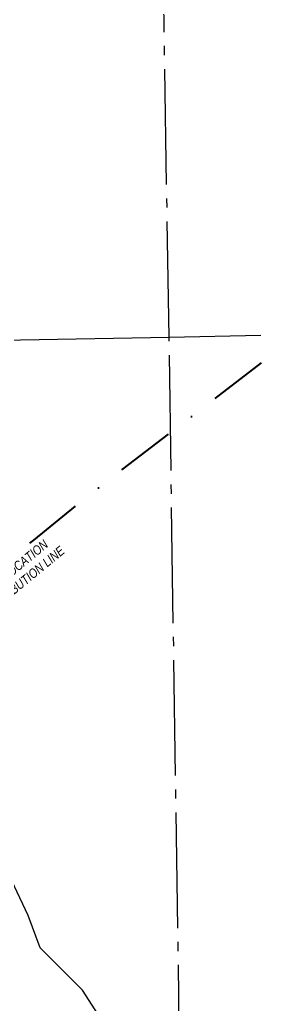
# Model space of a CAD drawing. Extents: x 72365 to 80261, y 6000112 to 6008999.
# Drawn here: x 75614 to 75875, y 6002807 to 6003873 of the extents above; entities that cross this region are included whole.
import ezdxf

# ---------------------------------------------------------------- set-up
doc = ezdxf.new("R2010")
doc.units = 0
doc.header["$LTSCALE"] = 5
doc.linetypes.add('DASHDOT', pattern=[25.4, 12.7, -6.35, 0, -6.35])
doc.linetypes.add('foc-QUARTERLINE', pattern=[33, 25, -3, 2, -3])
doc.layers.add('AS-RECON EXISTING', color=151, linetype='DASHDOT', lineweight=40)
doc.layers.add('AS-RECON EXISTING-T', color=7, linetype='Continuous', true_color=0x7abdff)
for name, color, linetype in [('L-QSEC', 8, 'foc-QUARTERLINE'), ('L-SEC', 7, 'Continuous'), ('T-CREEK', 160, 'Continuous')]:
    doc.layers.add(name, color=color, linetype=linetype)
doc.styles.add('100L', font='ARIALN.TTF', dxfattribs={"height": 2})

msp = doc.modelspace()

# ---------------------------------------------------------------- linework, layer by layer
at = {"layer": 'AS-RECON EXISTING', "flags": 128}
msp.add_lwpolyline([(75874.931, 6003501.884), (75725.006, 6003386.949), (75674.96, 6003348.039), (75628.592, 6003310.075), (75578.872, 6003271.085), (75523.556, 6003226.72), (75475.479, 6003186.295), (75432.623, 6003151.356), (75370.022, 6003102.74), (75365.816, 6003098.316), (75357.034, 6003091.476), (75340.109, 6003077.736)], dxfattribs=at)
at = {"layer": 'L-QSEC', "flags": 128}
for points in [[(75775.161, 6003529.756), (75762.363, 6004334.102)], [(75787.093, 6002725.324), (75775.161, 6003529.756)]]:
    msp.add_lwpolyline(points, dxfattribs=at)
at = {"layer": 'L-SEC', "flags": 128}
for points in [[(74970.068, 6003515.256), (75775.161, 6003529.756)], [(75775.161, 6003529.756), (75874.469, 6003531.587)]]:
    msp.add_lwpolyline(points, dxfattribs=at)
at = {"layer": 'T-CREEK', "flags": 128}
msp.add_lwpolyline([(75701.574, 6002791.599), (75681.363, 6002822.865), (75635.683, 6002868.673), (75622.796, 6002903.961), (75589.847, 6002972.774)], dxfattribs=at)

# ---------------------------------------------------------------- texts
at = {"layer": 'AS-RECON EXISTING-T', "insert": (75514.219, 6003208.428), "char_height": 10, "attachment_point": 1, "rotation": 39.504979, "style": '100L'}
msp.add_mtext_dynamic_manual_height_columns('\\pi17.113;{\\fArial Narrow|b0|i1|c0|p34;APPROXIMATE LOCATION\\P\\pi8.655;OF APEX DISTRIBUTION LINE}', width=179.08357, gutter_width=50, heights=[0], dxfattribs=at)

doc.saveas('drawing.dxf')
